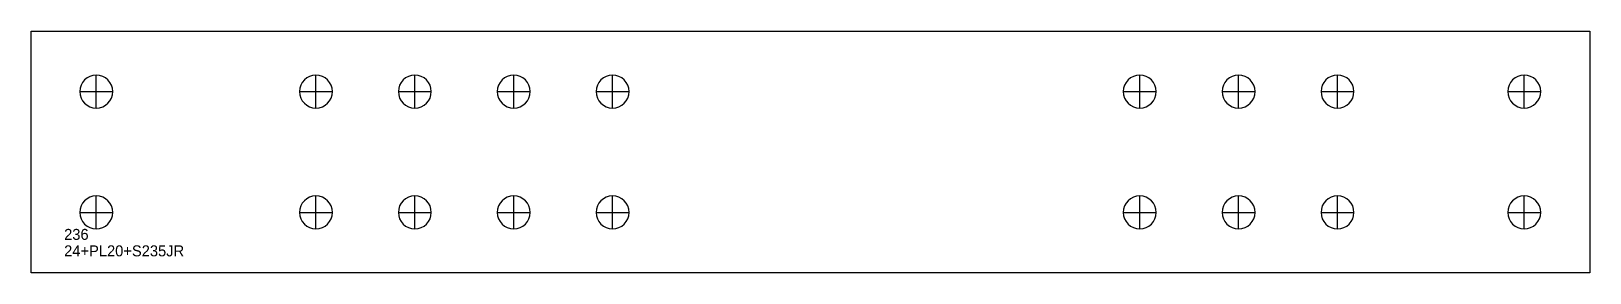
# Model space of a CAD drawing. Extents: x 0 to 1419, y 0 to 220.
import ezdxf

# ---------------------------------------------------------------- set-up
doc = ezdxf.new("R2010")
doc.units = 0
for name, color, linetype in [('30', 7, 'CONTINUOUS'), ('CUT', 7, 'CONTINUOUS'), ('SCRIBE', 3, 'CONTINUOUS'), ('TEXT', 7, 'CONTINUOUS')]:
    doc.layers.add(name, color=color, linetype=linetype)

msp = doc.modelspace()

# ---------------------------------------------------------------- linework, layer by layer
at = {"layer": '30', "color": 7, "linetype": 'CONTINUOUS'}
for p, q in [((59.3, 150), (59.3, 180)), ((259.3, 150), (259.3, 180)), ((349.3, 150), (349.3, 180)), ((439.3, 150), (439.3, 180)), ((529.3, 150), (529.3, 180)), ((1009.3, 150), (1009.3, 180)), ((1099.3, 150), (1099.3, 180)), ((1189.3, 150), (1189.3, 180)), ((1359.3, 150), (1359.3, 180)), ((44.3, 165), (74.3, 165)), ((244.3, 165), (274.3, 165)), ((334.3, 165), (364.3, 165)), ((424.3, 165), (454.3, 165)), ((514.3, 165), (544.3, 165)), ((994.3, 165), (1024.3, 165)), ((1084.3, 165), (1114.3, 165)), ((1174.3, 165), (1204.3, 165)), ((1344.3, 165), (1374.3, 165)), ((59.3, 40), (59.3, 70)), ((259.3, 40), (259.3, 70)), ((349.3, 40), (349.3, 70)), ((439.3, 40), (439.3, 70)), ((529.3, 40), (529.3, 70)), ((1009.3, 40), (1009.3, 70)), ((1099.3, 40), (1099.3, 70)), ((1189.3, 40), (1189.3, 70)), ((1359.3, 40), (1359.3, 70)), ((44.3, 55), (74.3, 55)), ((244.3, 55), (274.3, 55)), ((334.3, 55), (364.3, 55)), ((424.3, 55), (454.3, 55)), ((514.3, 55), (544.3, 55)), ((994.3, 55), (1024.3, 55)), ((1084.3, 55), (1114.3, 55)), ((1174.3, 55), (1204.3, 55)), ((1344.3, 55), (1374.3, 55))]:
    msp.add_line(p, q, dxfattribs=at)
for points in [[(59.3, 180, 1), (59.3, 150, 1)], [(259.3, 180, 1), (259.3, 150, 1)], [(349.3, 180, 1), (349.3, 150, 1)], [(439.3, 180, 1), (439.3, 150, 1)], [(529.3, 180, 1), (529.3, 150, 1)], [(1009.3, 180, 1), (1009.3, 150, 1)], [(1099.3, 180, 1), (1099.3, 150, 1)], [(1189.3, 180, 1), (1189.3, 150, 1)], [(1359.3, 180, 1), (1359.3, 150, 1)], [(59.3, 70, 1), (59.3, 40, 1)], [(259.3, 70, 1), (259.3, 40, 1)], [(349.3, 70, 1), (349.3, 40, 1)], [(439.3, 70, 1), (439.3, 40, 1)], [(529.3, 70, 1), (529.3, 40, 1)], [(1009.3, 70, 1), (1009.3, 40, 1)], [(1099.3, 70, 1), (1099.3, 40, 1)], [(1189.3, 70, 1), (1189.3, 40, 1)], [(1359.3, 70, 1), (1359.3, 40, 1)]]:
    msp.add_lwpolyline(points, format="xyb", close=True, dxfattribs=at)
at = {"layer": 'CUT', "color": 7, "linetype": 'CONTINUOUS'}
msp.add_lwpolyline([(0, 0), (0, 220), (1419, 220), (1419, 0)], close=True, dxfattribs=at)

# ---------------------------------------------------------------- texts
at = {"layer": 'SCRIBE', "color": 3}
msp.add_text('236', height=10, dxfattribs=at).set_placement((30, 30))
at = {"layer": 'TEXT', "color": 7}
msp.add_text('24+PL20+S235JR', height=10, dxfattribs=at).set_placement((30, 15))

doc.saveas('drawing.dxf')
